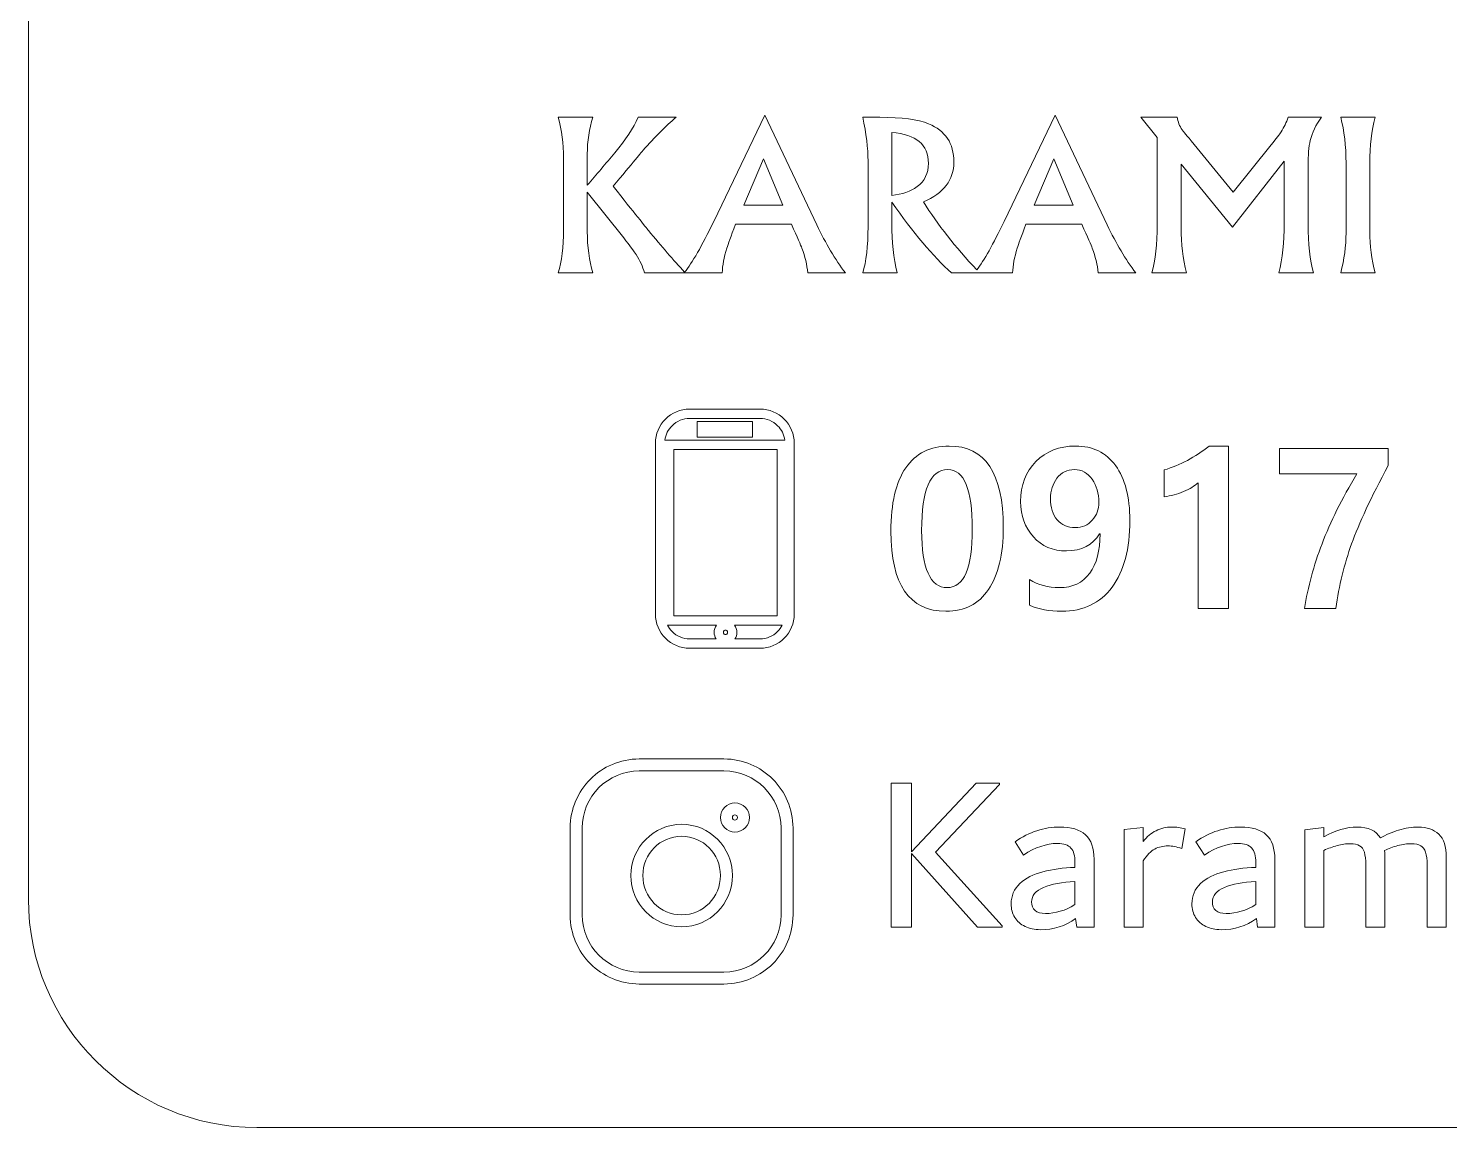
# Model space of a CAD drawing. Header units: millimetres. Extents: x -160 to 532, y -73 to 132.
# Drawn here: x 374.39 to 397.73, y -6.37 to 11.68 of the extents above; entities that cross this region are included whole.
import ezdxf

# ---------------------------------------------------------------- set-up
doc = ezdxf.new("R2010")
doc.units = ezdxf.units.MM
doc.header["$MEASUREMENT"] = 0
doc.layers.add('Layer 1', color=7, linetype='Continuous')

msp = doc.modelspace()

# ---------------------------------------------------------------- linework, layer by layer
at = {"layer": 'Layer 1', "color": 230, "lineweight": 18}
msp.add_open_spline([(378.143, 43.6255), (378.143, 43.6255), (420.643, 43.6255), (420.643, 43.6255), (422.7084, 43.6255), (424.393, 41.9408), (424.393, 39.8754), (424.393, 39.8754), (424.393, -2.6246), (424.393, -2.6246), (424.393, -4.69), (422.7084, -6.3746), (420.643, -6.3746), (420.643, -6.3746), (378.143, -6.3746), (378.143, -6.3746), (376.0776, -6.3746), (374.393, -4.69), (374.393, -2.6246), (374.393, -2.6246), (374.393, 39.8754), (374.393, 39.8754), (374.393, 41.9408), (376.0776, 43.6255), (378.143, 43.6255)], degree=3, knots=[0, 0, 0, 0, 0.125, 0.125, 0.125, 0.25, 0.25, 0.25, 0.375, 0.375, 0.375, 0.5, 0.5, 0.5, 0.625, 0.625, 0.625, 0.75, 0.75, 0.75, 0.875, 0.875, 0.875, 1, 1, 1, 1], dxfattribs=at)
at = {"layer": 'Layer 1', "color": 230, "lineweight": 9}
for points, knots in [([(385.1778, 7.6603), (385.1778, 7.6603), (385.1543, 7.6603), (385.1543, 7.6603), (385.1543, 7.6603), (384.5053, 7.6603), (384.5053, 7.6603), (384.4799, 7.763), (384.4341, 7.8646), (384.3684, 7.9649), (384.3381, 8.0145), (384.2706, 8.1055), (384.166, 8.2374), (384.166, 8.2374), (383.569, 8.9898), (383.569, 8.9898), (383.569, 8.9898), (383.569, 8.3408), (383.569, 8.3408), (383.569, 8.0912), (383.5987, 7.8646), (383.6582, 7.6603), (383.6582, 7.6603), (383.0916, 7.6603), (383.0916, 7.6603), (383.1498, 7.8491), (383.1788, 8.0869), (383.1788, 8.3736), (383.1788, 8.3736), (383.1788, 9.5465), (383.1788, 9.5465), (383.1788, 9.7824), (383.1498, 10.006), (383.0916, 10.2165), (383.0916, 10.2165), (383.6582, 10.2165), (383.6582, 10.2165), (383.5987, 10.0289), (383.569, 9.8276), (383.569, 9.6121), (383.569, 9.6121), (383.569, 9.1007), (383.569, 9.1007), (383.7194, 9.2783), (383.8706, 9.4561), (384.0223, 9.6344), (384.1963, 9.8468), (384.3239, 10.0413), (384.405, 10.2165), (384.405, 10.2165), (385.0292, 10.2165), (385.0292, 10.2165), (384.8564, 10.0722), (384.675, 9.8921), (384.4861, 9.6753), (384.4768, 9.6648), (384.3121, 9.4672), (383.9926, 9.0839), (384.343, 8.6455), (384.5362, 8.404), (384.5722, 8.3594), (384.7871, 8.0966), (384.9849, 7.8681), (385.1655, 7.6735), (385.2896, 7.822), (385.4494, 8.1006), (385.6441, 8.508), (385.6441, 8.508), (386.4807, 10.2537), (386.4807, 10.2537), (386.4807, 10.2537), (387.3389, 8.4498), (387.3389, 8.4498), (387.4826, 8.1439), (387.6387, 7.8807), (387.8071, 7.6603), (387.8071, 7.6603), (387.1885, 7.6603), (387.1885, 7.6603), (387.1748, 7.7958), (387.1433, 7.9315), (387.0919, 8.0659), (387.0752, 8.1123), (387.0176, 8.243), (386.9198, 8.4591), (386.9198, 8.4591), (386.0014, 8.4591), (386.0014, 8.4591), (385.9252, 8.2578), (385.8782, 8.1272), (385.8602, 8.0677), (385.8131, 7.9185), (385.7877, 7.7829), (385.784, 7.6603), (385.784, 7.6603), (385.1778, 7.6603), (385.1778, 7.6603)], [0, 0, 0, 0, 0.03125, 0.03125, 0.03125, 0.0625, 0.0625, 0.0625, 0.09375, 0.09375, 0.09375, 0.125, 0.125, 0.125, 0.15625, 0.15625, 0.15625, 0.1875, 0.1875, 0.1875, 0.21875, 0.21875, 0.21875, 0.25, 0.25, 0.25, 0.28125, 0.28125, 0.28125, 0.3125, 0.3125, 0.3125, 0.34375, 0.34375, 0.34375, 0.375, 0.375, 0.375, 0.40625, 0.40625, 0.40625, 0.4375, 0.4375, 0.4375, 0.46875, 0.46875, 0.46875, 0.5, 0.5, 0.5, 0.53125, 0.53125, 0.53125, 0.5625, 0.5625, 0.5625, 0.59375, 0.59375, 0.59375, 0.625, 0.625, 0.625, 0.65625, 0.65625, 0.65625, 0.6875, 0.6875, 0.6875, 0.71875, 0.71875, 0.71875, 0.75, 0.75, 0.75, 0.78125, 0.78125, 0.78125, 0.8125, 0.8125, 0.8125, 0.84375, 0.84375, 0.84375, 0.875, 0.875, 0.875, 0.90625, 0.90625, 0.90625, 0.9375, 0.9375, 0.9375, 0.96875, 0.96875, 0.96875, 1, 1, 1, 1]), ([(392.5747, 7.6603), (392.5747, 7.6603), (391.9561, 7.6603), (391.9561, 7.6603), (391.9424, 7.7958), (391.9109, 7.9315), (391.8595, 8.0659), (391.8428, 8.1123), (391.7851, 8.243), (391.6873, 8.4591), (391.6873, 8.4591), (390.769, 8.4591), (390.769, 8.4591), (390.6928, 8.2578), (390.6458, 8.1272), (390.6278, 8.0677), (390.5807, 7.9185), (390.5553, 7.7829), (390.5516, 7.6603), (390.5516, 7.6603), (390.0098, 7.6603), (390.0098, 7.6603), (390.0098, 7.6603), (389.9219, 7.6603), (389.9219, 7.6603), (389.9219, 7.6603), (389.549, 7.6603), (389.549, 7.6603), (389.245, 7.9352), (388.918, 8.3228), (388.5682, 8.8232), (388.5682, 8.8232), (388.5682, 8.4671), (388.5682, 8.4671), (388.5682, 8.1774), (388.5979, 7.9086), (388.6573, 7.6603), (388.6573, 7.6603), (388.0907, 7.6603), (388.0907, 7.6603), (388.1489, 7.8454), (388.178, 8.0987), (388.178, 8.4195), (388.178, 8.4195), (388.178, 9.4957), (388.178, 9.4957), (388.178, 9.7124), (388.1489, 9.9527), (388.0907, 10.2165), (388.0907, 10.2165), (388.3718, 10.2165), (388.3718, 10.2165), (388.7297, 10.2165), (388.9966, 10.1806), (389.1732, 10.1094), (389.4487, 9.9973), (389.5862, 9.788), (389.5862, 9.4815), (389.5862, 9.1879), (389.4202, 8.9694), (389.0883, 8.8269), (389.3201, 8.4558), (389.6115, 8.0835), (389.9625, 7.7102), (390.0821, 7.8658), (390.232, 8.132), (390.4117, 8.508), (390.4117, 8.508), (391.2483, 10.2537), (391.2483, 10.2537), (391.2483, 10.2537), (392.1066, 8.4498), (392.1066, 8.4498), (392.2502, 8.1439), (392.4063, 7.8807), (392.5747, 7.6603)], [0, 0, 0, 0, 0.04, 0.04, 0.04, 0.08, 0.08, 0.08, 0.12, 0.12, 0.12, 0.16, 0.16, 0.16, 0.2, 0.2, 0.2, 0.24, 0.24, 0.24, 0.28, 0.28, 0.28, 0.32, 0.32, 0.32, 0.36, 0.36, 0.36, 0.4, 0.4, 0.4, 0.44, 0.44, 0.44, 0.48, 0.48, 0.48, 0.52, 0.52, 0.52, 0.56, 0.56, 0.56, 0.6, 0.6, 0.6, 0.64, 0.64, 0.64, 0.68, 0.68, 0.68, 0.72, 0.72, 0.72, 0.76, 0.76, 0.76, 0.8, 0.8, 0.8, 0.84, 0.84, 0.84, 0.88, 0.88, 0.88, 0.92, 0.92, 0.92, 0.96, 0.96, 0.96, 1, 1, 1, 1]), ([(395.6208, 10.2165), (395.5303, 10.0921), (395.4691, 9.9645), (395.4381, 9.8351), (395.4139, 9.7335), (395.4016, 9.5948), (395.4016, 9.4195), (395.4016, 9.4195), (395.4016, 8.461), (395.4016, 8.461), (395.4016, 8.1377), (395.4313, 7.8708), (395.4907, 7.6603), (395.4907, 7.6603), (394.9222, 7.6603), (394.9222, 7.6603), (394.9817, 7.8949), (395.0114, 8.1668), (395.0114, 8.4752), (395.0114, 8.4752), (395.0114, 9.4939), (395.0114, 9.4939), (395.0114, 9.4939), (394.1643, 8.412), (394.1643, 8.412), (394.1643, 8.412), (393.3172, 9.4486), (393.3172, 9.4486), (393.3172, 9.4486), (393.3172, 8.399), (393.3172, 8.399), (393.3172, 8.1402), (393.3463, 7.8937), (393.4045, 7.6603), (393.4045, 7.6603), (392.8379, 7.6603), (392.8379, 7.6603), (392.8974, 7.872), (392.927, 8.1365), (392.927, 8.4535), (392.927, 8.4535), (392.927, 9.8827), (392.927, 9.8827), (392.927, 9.8827), (392.6583, 10.2165), (392.6583, 10.2165), (392.6583, 10.2165), (393.254, 10.2165), (393.254, 10.2165), (393.2639, 10.1429), (393.2911, 10.0735), (393.3357, 10.0097), (393.3383, 10.0047), (393.3866, 9.9453), (393.4813, 9.8313), (393.4813, 9.8313), (394.1742, 8.9892), (394.1742, 8.9892), (394.1742, 8.9892), (394.7966, 9.7663), (394.7966, 9.7663), (394.8814, 9.8716), (394.9359, 9.9422), (394.9601, 9.9787), (395.0096, 10.0536), (395.048, 10.1329), (395.0746, 10.2165), (395.0746, 10.2165), (395.6208, 10.2165), (395.6208, 10.2165)], [0, 0, 0, 0, 0.0434783, 0.0434783, 0.0434783, 0.0869565, 0.0869565, 0.0869565, 0.1304348, 0.1304348, 0.1304348, 0.173913, 0.173913, 0.173913, 0.2173913, 0.2173913, 0.2173913, 0.2608696, 0.2608696, 0.2608696, 0.3043478, 0.3043478, 0.3043478, 0.3478261, 0.3478261, 0.3478261, 0.3913043, 0.3913043, 0.3913043, 0.4347826, 0.4347826, 0.4347826, 0.4782609, 0.4782609, 0.4782609, 0.5217391, 0.5217391, 0.5217391, 0.5652174, 0.5652174, 0.5652174, 0.6086957, 0.6086957, 0.6086957, 0.6521739, 0.6521739, 0.6521739, 0.6956522, 0.6956522, 0.6956522, 0.7391304, 0.7391304, 0.7391304, 0.7826087, 0.7826087, 0.7826087, 0.826087, 0.826087, 0.826087, 0.8695652, 0.8695652, 0.8695652, 0.9130435, 0.9130435, 0.9130435, 0.9565217, 0.9565217, 0.9565217, 1, 1, 1, 1]), ([(396.5051, 7.6603), (396.5051, 7.6603), (395.9385, 7.6603), (395.9385, 7.6603), (395.9966, 7.8857), (396.0258, 8.1042), (396.0258, 8.3173), (396.0258, 8.3173), (396.0258, 9.461), (396.0258, 9.461), (396.0258, 9.7484), (395.9966, 9.9998), (395.9385, 10.2165), (395.9385, 10.2165), (396.5051, 10.2165), (396.5051, 10.2165), (396.4456, 9.9998), (396.4159, 9.7484), (396.4159, 9.461), (396.4159, 9.461), (396.4159, 8.3359), (396.4159, 8.3359), (396.4159, 8.1105), (396.4456, 7.8857), (396.5051, 7.6603)], [0, 0, 0, 0, 0.125, 0.125, 0.125, 0.25, 0.25, 0.25, 0.375, 0.375, 0.375, 0.5, 0.5, 0.5, 0.625, 0.625, 0.625, 0.75, 0.75, 0.75, 0.875, 0.875, 0.875, 1, 1, 1, 1]), ([(389.17, 9.4604), (389.17, 9.7682), (388.9694, 9.9372), (388.5682, 9.9676), (388.5682, 9.9676), (388.5682, 8.9347), (388.5682, 8.9347), (388.7397, 8.9526), (388.8778, 9.0003), (388.9824, 9.0777), (389.1075, 9.1706), (389.17, 9.2982), (389.17, 9.4604)], [0, 0, 0, 0, 0.25, 0.25, 0.25, 0.5, 0.5, 0.5, 0.75, 0.75, 0.75, 1, 1, 1, 1]), ([(386.7767, 8.7749), (386.7767, 8.7749), (386.4609, 9.5354), (386.4609, 9.5354), (386.4609, 9.5354), (386.1376, 8.7749), (386.1376, 8.7749), (386.1376, 8.7749), (386.7767, 8.7749), (386.7767, 8.7749)], [0, 0, 0, 0, 0.3333333, 0.3333333, 0.3333333, 0.6666667, 0.6666667, 0.6666667, 1, 1, 1, 1]), ([(391.5443, 8.7749), (391.5443, 8.7749), (391.2284, 9.5354), (391.2284, 9.5354), (391.2284, 9.5354), (390.9052, 8.7749), (390.9052, 8.7749), (390.9052, 8.7749), (391.5443, 8.7749), (391.5443, 8.7749)], [0, 0, 0, 0, 0.3333333, 0.3333333, 0.3333333, 0.6666667, 0.6666667, 0.6666667, 1, 1, 1, 1]), ([(386.4018, 1.4973), (386.4018, 1.4973), (385.2517, 1.4973), (385.2517, 1.4973), (385.096, 1.4973), (384.9547, 1.5606), (384.8524, 1.6628), (384.7502, 1.7648), (384.6869, 1.9062), (384.6869, 2.0621), (384.6869, 2.0621), (384.6869, 4.8603), (384.6869, 4.8603), (384.6869, 5.0161), (384.7502, 5.1574), (384.8523, 5.2596), (384.9545, 5.3622), (385.0957, 5.4255), (385.2517, 5.4255), (385.2517, 5.4255), (386.4018, 5.4255), (386.4018, 5.4255), (386.5578, 5.4255), (386.6989, 5.3622), (386.8012, 5.26), (386.9034, 5.1574), (386.9665, 5.0161), (386.9665, 4.8603), (386.9665, 4.8603), (386.9665, 2.0621), (386.9665, 2.0621), (386.9665, 1.9062), (386.9034, 1.7648), (386.8012, 1.6626), (386.6987, 1.5606), (386.5574, 1.4973), (386.4018, 1.4973)], [0, 0, 0, 0, 0.0833333, 0.0833333, 0.0833333, 0.1666667, 0.1666667, 0.1666667, 0.25, 0.25, 0.25, 0.3333333, 0.3333333, 0.3333333, 0.4166667, 0.4166667, 0.4166667, 0.5, 0.5, 0.5, 0.5833333, 0.5833333, 0.5833333, 0.6666667, 0.6666667, 0.6666667, 0.75, 0.75, 0.75, 0.8333333, 0.8333333, 0.8333333, 0.9166667, 0.9166667, 0.9166667, 1, 1, 1, 1]), ([(384.9601, 5.1522), (384.897, 5.0891), (384.8543, 5.0052), (384.8426, 4.9118), (384.8426, 4.9118), (386.8108, 4.9118), (386.8108, 4.9118), (386.7993, 5.0052), (386.7564, 5.0891), (386.6935, 5.1523), (386.6187, 5.2267), (386.5155, 5.273), (386.4018, 5.273), (386.4018, 5.273), (385.2517, 5.273), (385.2517, 5.273), (385.1379, 5.273), (385.0348, 5.2267), (384.9601, 5.1522)], [0, 0, 0, 0, 0.1666667, 0.1666667, 0.1666667, 0.3333333, 0.3333333, 0.3333333, 0.5, 0.5, 0.5, 0.6666667, 0.6666667, 0.6666667, 0.8333333, 0.8333333, 0.8333333, 1, 1, 1, 1]), ([(386.2048, 4.9627), (386.2048, 4.9627), (385.3723, 4.9627), (385.3723, 4.9627), (385.3723, 4.9627), (385.3723, 5.2201), (385.3723, 5.2201), (385.3723, 5.2201), (386.281, 5.2201), (386.281, 5.2201), (386.281, 5.2201), (386.281, 4.9627), (386.281, 4.9627), (386.281, 4.9627), (386.2048, 4.9627), (386.2048, 4.9627)], [0, 0, 0, 0, 0.2, 0.2, 0.2, 0.4, 0.4, 0.4, 0.6, 0.6, 0.6, 0.8, 0.8, 0.8, 1, 1, 1, 1]), ([(384.9908, 2.0296), (384.9908, 2.0296), (386.6853, 2.0296), (386.6853, 2.0296), (386.6853, 2.0296), (386.6853, 4.7593), (386.6853, 4.7593), (386.6853, 4.7593), (384.9908, 4.7593), (384.9908, 4.7593), (384.9908, 4.7593), (384.9908, 2.0296), (384.9908, 2.0296)], [0, 0, 0, 0, 0.25, 0.25, 0.25, 0.5, 0.5, 0.5, 0.75, 0.75, 0.75, 1, 1, 1, 1]), ([(388.5532, 3.4185), (388.5532, 3.8748), (388.6347, 4.2222), (388.7977, 4.4601), (388.9614, 4.6986), (389.1987, 4.818), (389.5103, 4.818), (390.1022, 4.818), (390.398, 4.3713), (390.398, 3.4793), (390.398, 3.0394), (390.3171, 2.7005), (390.1565, 2.4621), (389.9952, 2.2242), (389.7622, 2.1048), (389.4567, 2.1048), (388.8543, 2.1048), (388.5532, 2.543), (388.5532, 3.4185)], [0, 0, 0, 0, 0.1666667, 0.1666667, 0.1666667, 0.3333333, 0.3333333, 0.3333333, 0.5, 0.5, 0.5, 0.6666667, 0.6666667, 0.6666667, 0.8333333, 0.8333333, 0.8333333, 1, 1, 1, 1]), ([(390.8312, 2.625), (390.9717, 2.5375), (391.1342, 2.4936), (391.3197, 2.4936), (391.537, 2.4936), (391.703, 2.5716), (391.8169, 2.7279), (391.9312, 2.8843), (391.9884, 3.0997), (391.9884, 3.3741), (391.9884, 3.3741), (391.9793, 3.3777), (391.9793, 3.3777), (391.8661, 3.1898), (391.6848, 3.096), (391.4336, 3.096), (391.2115, 3.096), (391.0307, 3.1733), (390.892, 3.3284), (390.7527, 3.4836), (390.6833, 3.6758), (390.6833, 3.9052), (390.6833, 4.1748), (390.7672, 4.3944), (390.9345, 4.5636), (391.1025, 4.7334), (391.3191, 4.818), (391.585, 4.818), (391.868, 4.818), (392.0876, 4.7103), (392.2435, 4.4954), (392.3985, 4.2801), (392.4764, 3.9807), (392.4764, 3.5967), (392.4764, 3.1295), (392.3791, 2.7644), (392.1843, 2.5004), (391.9897, 2.2369), (391.7134, 2.1048), (391.3569, 2.1048), (391.153, 2.1048), (390.9772, 2.1377), (390.8312, 2.2028), (390.8312, 2.2028), (390.8312, 2.625), (390.8312, 2.625)], [0, 0, 0, 0, 0.0666667, 0.0666667, 0.0666667, 0.1333333, 0.1333333, 0.1333333, 0.2, 0.2, 0.2, 0.2666667, 0.2666667, 0.2666667, 0.3333333, 0.3333333, 0.3333333, 0.4, 0.4, 0.4, 0.4666667, 0.4666667, 0.4666667, 0.5333333, 0.5333333, 0.5333333, 0.6, 0.6, 0.6, 0.6666667, 0.6666667, 0.6666667, 0.7333333, 0.7333333, 0.7333333, 0.8, 0.8, 0.8, 0.8666667, 0.8666667, 0.8666667, 0.9333333, 0.9333333, 0.9333333, 1, 1, 1, 1]), ([(394.0936, 4.818), (394.0936, 4.818), (394.0936, 2.1511), (394.0936, 2.1511), (394.0936, 2.1511), (393.5965, 2.1511), (393.5965, 2.1511), (393.5965, 2.1511), (393.5965, 4.2137), (393.5965, 4.2137), (393.5405, 4.1627), (393.4615, 4.1152), (393.3592, 4.0708), (393.257, 4.0269), (393.1506, 3.9984), (393.0404, 3.9856), (393.0404, 3.9856), (393.0404, 4.4255), (393.0404, 4.4255), (393.3015, 4.504), (393.5485, 4.6348), (393.7797, 4.818), (393.7797, 4.818), (394.0936, 4.818), (394.0936, 4.818)], [0, 0, 0, 0, 0.125, 0.125, 0.125, 0.25, 0.25, 0.25, 0.375, 0.375, 0.375, 0.5, 0.5, 0.5, 0.625, 0.625, 0.625, 0.75, 0.75, 0.75, 0.875, 0.875, 0.875, 1, 1, 1, 1]), ([(396.7196, 4.5003), (396.4379, 3.9765), (396.2372, 3.5469), (396.1173, 3.2128), (395.9968, 2.8782), (395.9104, 2.524), (395.8569, 2.1511), (395.8569, 2.1511), (395.3433, 2.1511), (395.3433, 2.1511), (395.3993, 2.5016), (395.4954, 2.8557), (395.6312, 3.2128), (395.7675, 3.5699), (395.9579, 3.9528), (396.2025, 4.3616), (396.2025, 4.3616), (394.935, 4.3616), (394.935, 4.3616), (394.935, 4.3616), (394.935, 4.7753), (394.935, 4.7753), (394.935, 4.7753), (396.7196, 4.7753), (396.7196, 4.7753), (396.7196, 4.7753), (396.7196, 4.5003), (396.7196, 4.5003)], [0, 0, 0, 0, 0.1111111, 0.1111111, 0.1111111, 0.2222222, 0.2222222, 0.2222222, 0.3333333, 0.3333333, 0.3333333, 0.4444444, 0.4444444, 0.4444444, 0.5555556, 0.5555556, 0.5555556, 0.6666667, 0.6666667, 0.6666667, 0.7777778, 0.7777778, 0.7777778, 0.8888889, 0.8888889, 0.8888889, 1, 1, 1, 1]), ([(389.0576, 3.4313), (389.0576, 2.8059), (389.1975, 2.4936), (389.4781, 2.4936), (389.7524, 2.4936), (389.8899, 2.8143), (389.8899, 3.4562), (389.8899, 4.106), (389.7555, 4.431), (389.4871, 4.431), (389.2005, 4.431), (389.0576, 4.0976), (389.0576, 3.4313)], [0, 0, 0, 0, 0.25, 0.25, 0.25, 0.5, 0.5, 0.5, 0.75, 0.75, 0.75, 1, 1, 1, 1]), ([(391.1737, 3.9534), (391.1737, 3.8085), (391.2096, 3.6929), (391.2815, 3.6077), (391.3533, 3.5219), (391.453, 3.4793), (391.5802, 3.4793), (391.6939, 3.4793), (391.7871, 3.5195), (391.86, 3.6004), (391.9324, 3.6813), (391.9683, 3.7793), (391.9683, 3.8943), (391.9683, 4.0403), (391.9318, 4.1662), (391.8583, 4.2722), (391.7846, 4.378), (391.6867, 4.431), (391.5656, 4.431), (391.4457, 4.431), (391.3502, 4.3841), (391.2796, 4.2904), (391.209, 4.1962), (391.1737, 4.0842), (391.1737, 3.9534)], [0, 0, 0, 0, 0.125, 0.125, 0.125, 0.25, 0.25, 0.25, 0.375, 0.375, 0.375, 0.5, 0.5, 0.5, 0.625, 0.625, 0.625, 0.75, 0.75, 0.75, 0.875, 0.875, 0.875, 1, 1, 1, 1]), ([(385.2517, 1.6498), (385.2517, 1.6498), (385.6847, 1.6498), (385.6847, 1.6498), (385.6635, 1.6807), (385.651, 1.7182), (385.651, 1.7584), (385.651, 1.8031), (385.6665, 1.8445), (385.6923, 1.8771), (385.6923, 1.8771), (384.8832, 1.8771), (384.8832, 1.8771), (384.9031, 1.8376), (384.9292, 1.8016), (384.9602, 1.7706), (385.0345, 1.6959), (385.1377, 1.6498), (385.2517, 1.6498)], [0, 0, 0, 0, 0.1666667, 0.1666667, 0.1666667, 0.3333333, 0.3333333, 0.3333333, 0.5, 0.5, 0.5, 0.6666667, 0.6666667, 0.6666667, 0.8333333, 0.8333333, 0.8333333, 1, 1, 1, 1]), ([(385.9916, 1.6498), (385.9916, 1.6498), (386.4018, 1.6498), (386.4018, 1.6498), (386.5157, 1.6498), (386.619, 1.6959), (386.6933, 1.7701), (386.7242, 1.8016), (386.7504, 1.8376), (386.7703, 1.8771), (386.7703, 1.8771), (385.9839, 1.8771), (385.9839, 1.8771), (386.0097, 1.8444), (386.0252, 1.8031), (386.0252, 1.7584), (386.0252, 1.7182), (386.0128, 1.6807), (385.9916, 1.6498)], [0, 0, 0, 0, 0.1666667, 0.1666667, 0.1666667, 0.3333333, 0.3333333, 0.3333333, 0.5, 0.5, 0.5, 0.6666667, 0.6666667, 0.6666667, 0.8333333, 0.8333333, 0.8333333, 1, 1, 1, 1]), ([(385.8617, 1.7304), (385.8684, 1.7373), (385.8727, 1.7474), (385.8727, 1.7584), (385.8727, 1.7694), (385.8685, 1.7792), (385.862, 1.7861), (385.8558, 1.7924), (385.8472, 1.7963), (385.8382, 1.7963), (385.8288, 1.7963), (385.8203, 1.7924), (385.8143, 1.7861), (385.8077, 1.7793), (385.8035, 1.7694), (385.8035, 1.7584), (385.8035, 1.7473), (385.8077, 1.7373), (385.8142, 1.7306), (385.8203, 1.7243), (385.8288, 1.7203), (385.8382, 1.7203), (385.8472, 1.7203), (385.8558, 1.7242), (385.8617, 1.7304)], [0, 0, 0, 0, 0.125, 0.125, 0.125, 0.25, 0.25, 0.25, 0.375, 0.375, 0.375, 0.5, 0.5, 0.5, 0.625, 0.625, 0.625, 0.75, 0.75, 0.75, 0.875, 0.875, 0.875, 1, 1, 1, 1]), ([(385.8125, -4.0166), (385.8125, -4.0166), (384.4214, -4.0166), (384.4214, -4.0166), (384.1085, -4.0166), (383.8248, -3.8894), (383.6199, -3.6845), (383.4149, -3.4795), (383.2878, -3.1957), (383.2878, -2.8829), (383.2878, -2.8829), (383.2878, -1.4544), (383.2878, -1.4544), (383.2878, -1.1413), (383.4147, -0.8577), (383.6198, -0.6527), (383.8248, -0.4478), (384.1085, -0.3208), (384.4214, -0.3208), (384.4214, -0.3208), (385.8125, -0.3208), (385.8125, -0.3208), (386.1254, -0.3208), (386.4091, -0.4477), (386.6143, -0.6528), (386.8193, -0.8578), (386.9462, -1.1413), (386.9462, -1.4544), (386.9462, -1.4544), (386.9462, -2.8829), (386.9462, -2.8829), (386.9462, -3.1957), (386.8192, -3.4795), (386.6141, -3.6845), (386.4085, -3.8894), (386.1253, -4.0166), (385.8125, -4.0166)], [0, 0, 0, 0, 0.0833333, 0.0833333, 0.0833333, 0.1666667, 0.1666667, 0.1666667, 0.25, 0.25, 0.25, 0.3333333, 0.3333333, 0.3333333, 0.4166667, 0.4166667, 0.4166667, 0.5, 0.5, 0.5, 0.5833333, 0.5833333, 0.5833333, 0.6666667, 0.6666667, 0.6666667, 0.75, 0.75, 0.75, 0.8333333, 0.8333333, 0.8333333, 0.9166667, 0.9166667, 0.9166667, 1, 1, 1, 1]), ([(384.4214, -3.8197), (384.4214, -3.8197), (385.8125, -3.8197), (385.8125, -3.8197), (386.0712, -3.8197), (386.3056, -3.7148), (386.4751, -3.5455), (386.6444, -3.3758), (386.7493, -3.1414), (386.7493, -2.8829), (386.7493, -2.8829), (386.7493, -1.4544), (386.7493, -1.4544), (386.7493, -1.1957), (386.6444, -0.9614), (386.4749, -0.7921), (386.3054, -0.6224), (386.071, -0.5176), (385.8125, -0.5176), (385.8125, -0.5176), (384.4214, -0.5176), (384.4214, -0.5176), (384.1628, -0.5176), (383.9284, -0.6226), (383.759, -0.792), (383.5896, -0.9614), (383.4846, -1.1957), (383.4846, -1.4544), (383.4846, -1.4544), (383.4846, -2.8829), (383.4846, -2.8829), (383.4846, -3.1414), (383.5896, -3.3758), (383.7591, -3.5451), (383.9286, -3.7147), (384.1629, -3.8197), (384.4214, -3.8197)], [0, 0, 0, 0, 0.0833333, 0.0833333, 0.0833333, 0.1666667, 0.1666667, 0.1666667, 0.25, 0.25, 0.25, 0.3333333, 0.3333333, 0.3333333, 0.4166667, 0.4166667, 0.4166667, 0.5, 0.5, 0.5, 0.5833333, 0.5833333, 0.5833333, 0.6666667, 0.6666667, 0.6666667, 0.75, 0.75, 0.75, 0.8333333, 0.8333333, 0.8333333, 0.9166667, 0.9166667, 0.9166667, 1, 1, 1, 1]), ([(389.2859, -1.8511), (389.2859, -1.8511), (390.3812, -3.0595), (390.3812, -3.0595), (390.3812, -3.0595), (390.3812, -3.0815), (390.3812, -3.0815), (390.3812, -3.0815), (389.9759, -3.0815), (389.9759, -3.0815), (389.9759, -3.0815), (388.8916, -1.873), (388.8916, -1.873), (388.8916, -1.873), (388.8916, -3.0815), (388.8916, -3.0815), (388.8916, -3.0815), (388.5558, -3.0815), (388.5558, -3.0815), (388.5558, -3.0815), (388.5558, -0.7158), (388.5558, -0.7158), (388.5558, -0.7158), (388.8916, -0.7158), (388.8916, -0.7158), (388.8916, -0.7158), (388.8916, -1.8439), (388.8916, -1.8439), (388.8916, -1.8439), (389.954, -0.7158), (389.954, -0.7158), (389.954, -0.7158), (390.3373, -0.7158), (390.3373, -0.7158), (390.3373, -0.7158), (390.3373, -0.7377), (390.3373, -0.7377), (390.3373, -0.7377), (389.2859, -1.8511), (389.2859, -1.8511)], [0, 0, 0, 0, 0.0769231, 0.0769231, 0.0769231, 0.1538462, 0.1538462, 0.1538462, 0.2307692, 0.2307692, 0.2307692, 0.3076923, 0.3076923, 0.3076923, 0.3846154, 0.3846154, 0.3846154, 0.4615385, 0.4615385, 0.4615385, 0.5384615, 0.5384615, 0.5384615, 0.6153846, 0.6153846, 0.6153846, 0.6923077, 0.6923077, 0.6923077, 0.7692308, 0.7692308, 0.7692308, 0.8461538, 0.8461538, 0.8461538, 0.9230769, 0.9230769, 0.9230769, 1, 1, 1, 1]), ([(386.2318, -1.2825), (386.2318, -1.3482), (386.2053, -1.4082), (386.1622, -1.4517), (386.1189, -1.4955), (386.0591, -1.5227), (385.9932, -1.5227), (385.9273, -1.5227), (385.8673, -1.4954), (385.8241, -1.4517), (385.7812, -1.4082), (385.7547, -1.3482), (385.7547, -1.2825), (385.7547, -1.217), (385.7815, -1.157), (385.8245, -1.1136), (385.8677, -1.07), (385.9274, -1.0429), (385.9932, -1.0429), (386.0589, -1.0429), (386.1188, -1.07), (386.162, -1.1136), (386.2048, -1.157), (386.2318, -1.217), (386.2318, -1.2825)], [0, 0, 0, 0, 0.125, 0.125, 0.125, 0.25, 0.25, 0.25, 0.375, 0.375, 0.375, 0.5, 0.5, 0.5, 0.625, 0.625, 0.625, 0.75, 0.75, 0.75, 0.875, 0.875, 0.875, 1, 1, 1, 1]), ([(385.9514, -2.2355), (385.9514, -2.4674), (385.8582, -2.6776), (385.7077, -2.83), (385.5564, -2.9829), (385.3478, -3.0774), (385.1178, -3.0774), (384.8878, -3.0774), (384.6794, -2.9829), (384.5281, -2.8303), (384.3773, -2.6776), (384.284, -2.4672), (384.284, -2.2355), (384.284, -2.0035), (384.3775, -1.7932), (384.5281, -1.641), (384.679, -1.4885), (384.8877, -1.394), (385.1178, -1.394), (385.3478, -1.394), (385.5565, -1.4882), (385.7074, -1.6408), (385.8582, -1.7931), (385.9514, -2.0035), (385.9514, -2.2355)], [0, 0, 0, 0, 0.125, 0.125, 0.125, 0.25, 0.25, 0.25, 0.375, 0.375, 0.375, 0.5, 0.5, 0.5, 0.625, 0.625, 0.625, 0.75, 0.75, 0.75, 0.875, 0.875, 0.875, 1, 1, 1, 1]), ([(386.0225, -1.3139), (386.0302, -1.306), (386.0349, -1.295), (386.0349, -1.2825), (386.0349, -1.2704), (386.0301, -1.2593), (386.0226, -1.2519), (386.0153, -1.2446), (386.0047, -1.2398), (385.9932, -1.2398), (385.9818, -1.2398), (385.9711, -1.2445), (385.9637, -1.2519), (385.9564, -1.2593), (385.9514, -1.2704), (385.9514, -1.2825), (385.9514, -1.295), (385.9563, -1.306), (385.9637, -1.3136), (385.9713, -1.3213), (385.9818, -1.3259), (385.9932, -1.3259), (386.0047, -1.3259), (386.0152, -1.3211), (386.0225, -1.3139)], [0, 0, 0, 0, 0.125, 0.125, 0.125, 0.25, 0.25, 0.25, 0.375, 0.375, 0.375, 0.5, 0.5, 0.5, 0.625, 0.625, 0.625, 0.75, 0.75, 0.75, 0.875, 0.875, 0.875, 1, 1, 1, 1]), ([(385.5679, -2.6922), (385.6834, -2.5755), (385.7547, -2.4139), (385.7547, -2.2355), (385.7547, -2.0569), (385.6833, -1.8955), (385.5681, -1.7792), (385.4531, -1.6629), (385.2936, -1.5907), (385.1178, -1.5907), (384.9421, -1.5907), (384.7826, -1.6629), (384.6674, -1.7793), (384.5522, -1.8955), (384.4808, -2.0571), (384.4808, -2.2355), (384.4808, -2.4139), (384.5523, -2.5755), (384.6675, -2.692), (384.7827, -2.8086), (384.9421, -2.8807), (385.1178, -2.8807), (385.2936, -2.8807), (385.4529, -2.8086), (385.5679, -2.6922)], [0, 0, 0, 0, 0.125, 0.125, 0.125, 0.25, 0.25, 0.25, 0.375, 0.375, 0.375, 0.5, 0.5, 0.5, 0.625, 0.625, 0.625, 0.75, 0.75, 0.75, 0.875, 0.875, 0.875, 1, 1, 1, 1]), ([(391.3267, -1.4386), (391.5142, -1.4386), (391.6547, -1.4811), (391.7484, -1.5664), (391.8421, -1.6516), (391.889, -1.7854), (391.889, -1.968), (391.889, -1.968), (391.889, -3.0815), (391.889, -3.0815), (391.889, -3.0815), (391.6041, -3.0815), (391.6041, -3.0815), (391.6041, -3.0815), (391.586, -2.9427), (391.586, -2.9427), (391.418, -3.0644), (391.2244, -3.1251), (391.0055, -3.1251), (390.913, -3.1251), (390.8302, -3.1076), (390.7573, -3.0723), (390.6842, -3.037), (390.6275, -2.9872), (390.5874, -2.9226), (390.5472, -2.8581), (390.5272, -2.7845), (390.5272, -2.7018), (390.5272, -2.5679), (390.5746, -2.4566), (390.6696, -2.3677), (390.7645, -2.2789), (390.8911, -2.2138), (391.0493, -2.1724), (391.2075, -2.131), (391.3827, -2.108), (391.575, -2.103), (391.575, -2.103), (391.575, -2.0227), (391.575, -2.0227), (391.575, -1.9132), (391.5531, -1.8335), (391.5093, -1.7836), (391.4655, -1.7338), (391.3912, -1.7087), (391.2866, -1.7087), (391.1088, -1.7087), (390.924, -1.7721), (390.7317, -1.8986), (390.7317, -1.8986), (390.5929, -1.6795), (390.5929, -1.6795), (390.8266, -1.519), (391.0713, -1.4386), (391.3267, -1.4386)], [0, 0, 0, 0, 0.0555556, 0.0555556, 0.0555556, 0.1111111, 0.1111111, 0.1111111, 0.1666667, 0.1666667, 0.1666667, 0.2222222, 0.2222222, 0.2222222, 0.2777778, 0.2777778, 0.2777778, 0.3333333, 0.3333333, 0.3333333, 0.3888889, 0.3888889, 0.3888889, 0.4444444, 0.4444444, 0.4444444, 0.5, 0.5, 0.5, 0.5555556, 0.5555556, 0.5555556, 0.6111111, 0.6111111, 0.6111111, 0.6666667, 0.6666667, 0.6666667, 0.7222222, 0.7222222, 0.7222222, 0.7777778, 0.7777778, 0.7777778, 0.8333333, 0.8333333, 0.8333333, 0.8888889, 0.8888889, 0.8888889, 0.9444444, 0.9444444, 0.9444444, 1, 1, 1, 1]), ([(393.1631, -1.4386), (393.2045, -1.4386), (393.2421, -1.4409), (393.2763, -1.4458), (393.3103, -1.4507), (393.3469, -1.4581), (393.3858, -1.4677), (393.3858, -1.4677), (393.3272, -1.7927), (393.3272, -1.7927), (393.2446, -1.7635), (393.1692, -1.7489), (393.1009, -1.7489), (393.0231, -1.7489), (392.9514, -1.7659), (392.8856, -1.8), (392.8199, -1.8341), (392.7566, -1.8986), (392.6957, -1.9935), (392.6957, -1.9935), (392.6957, -3.0815), (392.6957, -3.0815), (392.6957, -3.0815), (392.3818, -3.0815), (392.3818, -3.0815), (392.3818, -3.0815), (392.3818, -1.4787), (392.3818, -1.4787), (392.3818, -1.4787), (392.6957, -1.4458), (392.6957, -1.4458), (392.6957, -1.4458), (392.6957, -1.6759), (392.6957, -1.6759), (392.7566, -1.598), (392.8271, -1.539), (392.9075, -1.4988), (392.9878, -1.4587), (393.073, -1.4386), (393.1631, -1.4386)], [0, 0, 0, 0, 0.0769231, 0.0769231, 0.0769231, 0.1538462, 0.1538462, 0.1538462, 0.2307692, 0.2307692, 0.2307692, 0.3076923, 0.3076923, 0.3076923, 0.3846154, 0.3846154, 0.3846154, 0.4615385, 0.4615385, 0.4615385, 0.5384615, 0.5384615, 0.5384615, 0.6153846, 0.6153846, 0.6153846, 0.6923077, 0.6923077, 0.6923077, 0.7692308, 0.7692308, 0.7692308, 0.8461538, 0.8461538, 0.8461538, 0.9230769, 0.9230769, 0.9230769, 1, 1, 1, 1]), ([(394.2947, -1.4386), (394.4821, -1.4386), (394.6227, -1.4811), (394.7164, -1.5664), (394.8101, -1.6516), (394.857, -1.7854), (394.857, -1.968), (394.857, -1.968), (394.857, -3.0815), (394.857, -3.0815), (394.857, -3.0815), (394.5722, -3.0815), (394.5722, -3.0815), (394.5722, -3.0815), (394.554, -2.9427), (394.554, -2.9427), (394.386, -3.0644), (394.1925, -3.1251), (393.9735, -3.1251), (393.881, -3.1251), (393.7982, -3.1076), (393.7253, -3.0723), (393.6522, -3.037), (393.5956, -2.9872), (393.5555, -2.9226), (393.5154, -2.8581), (393.4952, -2.7845), (393.4952, -2.7018), (393.4952, -2.5679), (393.5427, -2.4566), (393.6376, -2.3677), (393.7325, -2.2789), (393.8591, -2.2138), (394.0173, -2.1724), (394.1756, -2.131), (394.3507, -2.108), (394.543, -2.103), (394.543, -2.103), (394.543, -2.0227), (394.543, -2.0227), (394.543, -1.9132), (394.521, -1.8335), (394.4773, -1.7836), (394.4335, -1.7338), (394.3592, -1.7087), (394.2546, -1.7087), (394.0769, -1.7087), (393.892, -1.7721), (393.6998, -1.8986), (393.6998, -1.8986), (393.5609, -1.6795), (393.5609, -1.6795), (393.7946, -1.519), (394.0392, -1.4386), (394.2947, -1.4386)], [0, 0, 0, 0, 0.0555556, 0.0555556, 0.0555556, 0.1111111, 0.1111111, 0.1111111, 0.1666667, 0.1666667, 0.1666667, 0.2222222, 0.2222222, 0.2222222, 0.2777778, 0.2777778, 0.2777778, 0.3333333, 0.3333333, 0.3333333, 0.3888889, 0.3888889, 0.3888889, 0.4444444, 0.4444444, 0.4444444, 0.5, 0.5, 0.5, 0.5555556, 0.5555556, 0.5555556, 0.6111111, 0.6111111, 0.6111111, 0.6666667, 0.6666667, 0.6666667, 0.7222222, 0.7222222, 0.7222222, 0.7777778, 0.7777778, 0.7777778, 0.8333333, 0.8333333, 0.8333333, 0.8888889, 0.8888889, 0.8888889, 0.9444444, 0.9444444, 0.9444444, 1, 1, 1, 1]), ([(397.2154, -1.4386), (397.3541, -1.4386), (397.4648, -1.4775), (397.5476, -1.5555), (397.6302, -1.6333), (397.6717, -1.7598), (397.6717, -1.9351), (397.6717, -1.9351), (397.6717, -3.0815), (397.6717, -3.0815), (397.6717, -3.0815), (397.3577, -3.0815), (397.3577, -3.0815), (397.3577, -3.0815), (397.3577, -2.0628), (397.3577, -2.0628), (397.3577, -1.9728), (397.3492, -1.9028), (397.3322, -1.8529), (397.3151, -1.803), (397.2884, -1.7672), (397.2518, -1.7453), (397.2154, -1.7234), (397.1643, -1.7124), (397.0986, -1.7124), (397.028, -1.7124), (396.9537, -1.7228), (396.8759, -1.7435), (396.7979, -1.7641), (396.725, -1.7915), (396.6568, -1.8255), (396.6617, -1.8743), (396.6641, -1.9108), (396.6641, -1.9351), (396.6641, -1.9351), (396.6641, -3.0815), (396.6641, -3.0815), (396.6641, -3.0815), (396.3502, -3.0815), (396.3502, -3.0815), (396.3502, -3.0815), (396.3502, -2.0628), (396.3502, -2.0628), (396.3502, -1.9728), (396.3422, -1.9028), (396.3264, -1.8529), (396.3105, -1.803), (396.2844, -1.7672), (396.248, -1.7453), (396.2113, -1.7234), (396.1603, -1.7124), (396.0946, -1.7124), (396.0265, -1.7124), (395.9546, -1.7228), (395.8792, -1.7435), (395.8038, -1.7641), (395.7319, -1.7902), (395.6637, -1.8219), (395.6637, -1.8219), (395.6637, -3.0815), (395.6637, -3.0815), (395.6637, -3.0815), (395.3498, -3.0815), (395.3498, -3.0815), (395.3498, -3.0815), (395.3498, -1.4823), (395.3498, -1.4823), (395.3498, -1.4823), (395.6637, -1.4458), (395.6637, -1.4458), (395.6637, -1.4458), (395.6637, -1.5992), (395.6637, -1.5992), (395.8511, -1.4921), (396.0337, -1.4386), (396.2113, -1.4386), (396.3915, -1.4386), (396.518, -1.4982), (396.591, -1.6176), (396.6787, -1.5664), (396.7778, -1.5238), (396.8886, -1.4897), (396.9994, -1.4557), (397.1083, -1.4386), (397.2154, -1.4386)], [0, 0, 0, 0, 0.0357143, 0.0357143, 0.0357143, 0.0714286, 0.0714286, 0.0714286, 0.1071429, 0.1071429, 0.1071429, 0.1428571, 0.1428571, 0.1428571, 0.1785714, 0.1785714, 0.1785714, 0.2142857, 0.2142857, 0.2142857, 0.25, 0.25, 0.25, 0.2857143, 0.2857143, 0.2857143, 0.3214286, 0.3214286, 0.3214286, 0.3571429, 0.3571429, 0.3571429, 0.3928571, 0.3928571, 0.3928571, 0.4285714, 0.4285714, 0.4285714, 0.4642857, 0.4642857, 0.4642857, 0.5, 0.5, 0.5, 0.5357143, 0.5357143, 0.5357143, 0.5714286, 0.5714286, 0.5714286, 0.6071429, 0.6071429, 0.6071429, 0.6428571, 0.6428571, 0.6428571, 0.6785714, 0.6785714, 0.6785714, 0.7142857, 0.7142857, 0.7142857, 0.75, 0.75, 0.75, 0.7857143, 0.7857143, 0.7857143, 0.8214286, 0.8214286, 0.8214286, 0.8571429, 0.8571429, 0.8571429, 0.8928571, 0.8928571, 0.8928571, 0.9285714, 0.9285714, 0.9285714, 0.9642857, 0.9642857, 0.9642857, 1, 1, 1, 1]), ([(390.8631, -2.669), (390.8631, -2.7322), (390.8819, -2.7797), (390.9197, -2.8112), (390.9574, -2.8429), (391.014, -2.8587), (391.0894, -2.8587), (391.2549, -2.8587), (391.4167, -2.8101), (391.575, -2.7128), (391.575, -2.7128), (391.575, -2.3331), (391.575, -2.3331), (391.3633, -2.3428), (391.1916, -2.3756), (391.0603, -2.4317), (390.9288, -2.4875), (390.8631, -2.5667), (390.8631, -2.669)], [0, 0, 0, 0, 0.1666667, 0.1666667, 0.1666667, 0.3333333, 0.3333333, 0.3333333, 0.5, 0.5, 0.5, 0.6666667, 0.6666667, 0.6666667, 0.8333333, 0.8333333, 0.8333333, 1, 1, 1, 1]), ([(393.8311, -2.669), (393.8311, -2.7322), (393.85, -2.7797), (393.8878, -2.8112), (393.9255, -2.8429), (393.982, -2.8587), (394.0575, -2.8587), (394.223, -2.8587), (394.3848, -2.8101), (394.543, -2.7128), (394.543, -2.7128), (394.543, -2.3331), (394.543, -2.3331), (394.3312, -2.3428), (394.1597, -2.3756), (394.0283, -2.4317), (393.8968, -2.4875), (393.8311, -2.5667), (393.8311, -2.669)], [0, 0, 0, 0, 0.1666667, 0.1666667, 0.1666667, 0.3333333, 0.3333333, 0.3333333, 0.5, 0.5, 0.5, 0.6666667, 0.6666667, 0.6666667, 0.8333333, 0.8333333, 0.8333333, 1, 1, 1, 1])]:
    msp.add_open_spline(points, degree=3, knots=knots, dxfattribs=at)

doc.saveas('drawing.dxf')
